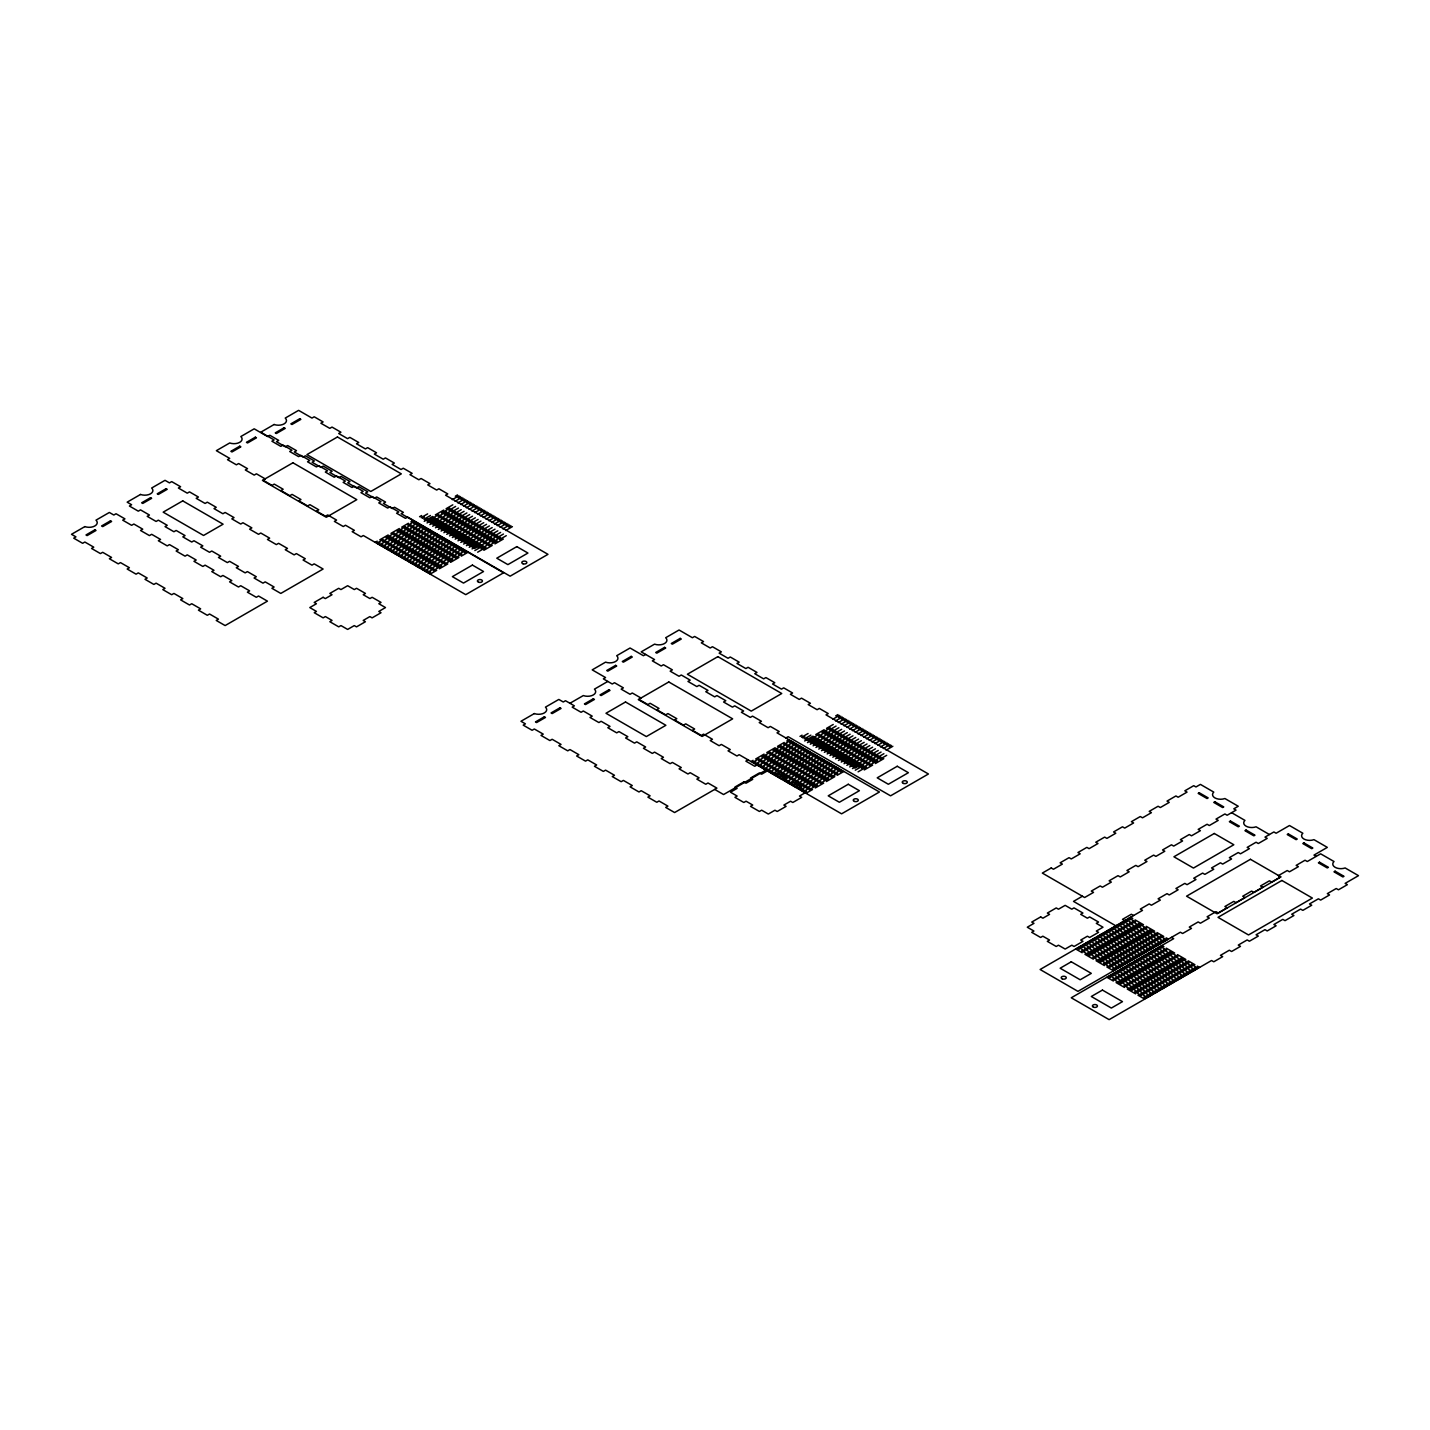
<?xml version="1.0" encoding="UTF-8"?>
<svg xmlns="http://www.w3.org/2000/svg" width="1430" height="1430" viewBox="0 0 1430 1430"><rect width="100%" height="100%" fill="white"/><g stroke="black" fill="none" stroke-linecap="round" stroke-linejoin="round"><path stroke-width="1.5" d="M375.161 542.363L377.234 541.166M379.826 539.789L388.191 534.963M390.962 533.354L399.328 528.528M401.687 527.17L408.408 523.273M410.893 521.843L413.109 520.574M419.562 516.731L421.636 515.533M455.294 496.21L457.511 494.923M376.733 543.275L383.222 539.521M385.993 537.912L394.358 533.086M397.129 531.495L405.494 526.651M407.854 525.293L414.575 521.414M421.135 517.624L427.624 513.888M452.255 499.66L458.976 495.781M377.985 543.99L380.04 542.792M422.386 518.357L424.442 517.159M382.632 541.416L390.998 536.572M393.768 534.981L402.134 530.155M404.511 528.778L411.214 524.899M413.699 523.469L415.933 522.182M458.1 497.837L460.335 496.55M379.54 544.884L386.046 541.13M388.799 539.539L397.165 534.713M399.935 533.104L408.301 528.278M410.678 526.919L417.399 523.04M423.941 519.251L430.448 515.497M455.08 501.287L461.801 497.408M380.791 545.617L382.865 544.419M385.457 543.025L393.822 538.198M396.575 536.607L404.94 531.781M407.318 530.405L414.039 526.526M416.505 525.096L418.74 523.809M425.193 519.984L427.266 518.786M460.907 499.463L463.141 498.176M424.227 521.324L432.593 516.498M435.364 514.889L443.729 510.063M446.089 508.705L452.81 504.826M382.346 546.51L388.853 542.756M391.623 541.166L399.989 536.339M402.76 534.731L411.125 529.904M413.485 528.546L420.206 524.667M426.748 520.877L433.254 517.124M457.886 502.913L464.607 499.034M430.394 519.448L438.76 514.621M441.53 513.03L449.896 508.204M383.598 547.225L385.671 546.046M427.999 521.593L430.072 520.413M388.263 544.651L396.628 539.825M399.399 538.234L407.765 533.408M410.124 532.032L416.845 528.153M419.33 526.723L421.546 525.436M463.731 501.09L465.948 499.803M427.034 522.951L435.399 518.125M438.17 516.516L446.535 511.69M448.913 510.331L455.616 506.452M385.171 548.137L391.659 544.383M394.43 542.792L402.795 537.966M405.566 536.357L413.931 531.531M416.291 530.155L423.012 526.276M429.572 522.504L436.061 518.75M460.692 504.522L467.413 500.643M433.201 521.074L441.566 516.248M444.337 514.657L452.702 509.831M386.422 548.852L388.477 547.672M391.069 546.278L399.435 541.452M402.205 539.861L410.571 535.017M412.948 533.658L419.669 529.779M422.136 528.349L424.37 527.062M430.823 523.219L432.879 522.022M466.538 502.717L468.772 501.43M429.858 524.578L438.224 519.751M440.976 518.143L449.342 513.316M451.719 511.94L458.44 508.061M387.977 549.764L394.483 546.01M397.254 544.419L405.602 539.575M408.372 537.984L416.738 533.158M419.115 531.781L425.836 527.902M432.378 524.131L438.885 520.377M463.517 506.149L470.238 502.27M436.025 522.701L444.39 517.875M447.161 516.284L455.527 511.44M389.228 550.478L391.302 549.281M393.894 547.904L402.259 543.078M405.03 541.47L413.377 536.643M415.755 535.285L422.476 531.406M424.942 529.976L427.177 528.689M433.63 524.846L435.703 523.648M469.344 504.343L471.578 503.056M432.664 526.204L441.03 521.36M443.8 519.769L452.166 514.943M454.526 513.567L461.247 509.688M390.783 551.39L397.29 547.636M400.06 546.028L408.426 541.201M411.197 539.611L419.562 534.784M421.921 533.408L428.643 529.529M435.185 525.757L441.691 522.004M466.323 507.775L473.044 503.896M438.831 524.327L447.197 519.501M449.967 517.892L458.333 513.066M392.034 552.105L394.108 550.908M396.7 549.531L405.065 544.705M407.836 543.096L416.202 538.27M418.561 536.911L425.282 533.033M427.767 531.602L429.983 530.316M436.436 526.472L438.51 525.275M472.168 505.952L474.385 504.683M435.471 527.813L443.836 522.987M446.607 521.396L454.972 516.57M457.35 515.193L464.071 511.314M393.608 553.017L400.096 549.263M402.867 547.654L411.232 542.828M414.003 541.237L422.368 536.411M424.728 535.034L431.449 531.156M438.009 527.366L444.498 523.63M469.129 509.402L475.85 505.523M441.656 525.954L450.003 521.128M452.774 519.519L461.139 514.693M394.859 553.732L396.914 552.534M399.506 551.158L407.872 546.314M410.642 544.723L419.008 539.897M421.385 538.52L428.106 534.641M430.573 533.211L432.807 531.924M439.26 528.099L441.316 526.901M474.975 507.578L477.209 506.292M438.295 529.44L446.661 524.613M449.431 523.023L457.779 518.178M460.156 516.82L466.877 512.941M396.414 554.625L402.92 550.89M405.691 549.281L414.039 544.455M416.809 542.864L425.175 538.02M427.552 536.661L434.273 532.782M440.815 528.993L447.322 525.239M471.954 511.028L478.675 507.15M444.462 527.581L452.827 522.736M455.598 521.146L463.964 516.319M397.665 555.358L399.739 554.161M442.067 529.726L444.14 528.528M402.331 552.767L410.696 547.94M413.467 546.349L421.814 541.523M424.192 540.147L430.913 536.268M433.379 534.838L435.614 533.551M477.781 509.205L480.015 507.918M441.101 531.066L449.467 526.24M452.238 524.631L460.603 519.805M462.963 518.447L469.683 514.568M399.22 556.252L405.727 552.498M408.497 550.908L416.863 546.081M419.634 544.473L427.999 539.646M430.358 538.288L437.08 534.409M443.622 530.619L450.128 526.866M474.76 512.655L481.481 508.776M447.268 529.207L455.634 524.363M458.404 522.772L466.77 517.946M400.471 556.985L402.545 555.787M405.137 554.393L413.502 549.567M416.273 547.976L424.639 543.15M426.998 541.773L433.719 537.895M436.204 536.465L438.42 535.178M444.873 531.334L446.947 530.155M480.605 510.832L482.822 509.545M443.908 532.693L452.273 527.867M455.044 526.258L463.409 521.432M465.787 520.073L472.508 516.194M402.044 557.879L408.533 554.125M411.304 552.534L419.669 547.708M422.44 546.099L430.805 541.273M433.165 539.914L439.886 536.036M446.446 532.246L452.935 528.492M477.566 514.264L484.287 510.385M450.093 530.816L458.44 525.99M461.211 524.399L469.576 519.573M403.296 558.594L405.351 557.414M447.697 532.961L449.753 531.763M407.943 556.02L416.309 551.194M419.079 549.603L427.445 544.759M429.822 543.4L436.543 539.521M439.01 538.091L441.244 536.804M483.412 512.458L485.646 511.171M446.732 534.32L455.098 529.493M457.868 527.885L466.216 523.058M468.593 521.682L475.314 517.803M404.851 559.505L411.357 555.752M414.128 554.161L422.494 549.317M425.246 547.726L433.612 542.9M435.989 541.523L442.71 537.644M449.252 533.873L455.759 530.119M480.391 515.89L487.112 512.012M452.899 532.443L461.264 527.616M464.035 526.025L472.4 521.181M406.102 560.22L408.176 559.023M410.768 557.646L419.133 552.82M421.904 551.211L430.269 546.385M432.629 545.027L439.35 541.148M441.816 539.718L444.051 538.431M450.504 534.588L452.577 533.39M486.218 514.085L488.452 512.798M449.538 535.946L457.904 531.102M460.675 529.511L469.04 524.685M471.4 523.308L478.121 519.43M407.675 561.132L414.164 557.378M416.934 555.77L425.3 550.943M428.07 549.352L436.436 544.526M438.796 543.15L445.517 539.271M452.077 535.499L458.565 531.746M483.197 517.517L489.918 513.638M455.705 534.069L464.071 529.243M466.841 527.634L475.207 522.808M408.909 561.847L410.982 560.649M453.31 536.214L455.384 535.017M413.574 559.273L421.939 554.447M424.71 552.838L433.076 548.012M435.435 546.653L442.156 542.774M444.641 541.344L446.857 540.057M489.042 515.694L491.259 514.425M452.345 537.555L460.71 532.729M463.481 531.138L471.846 526.312M474.224 524.935L480.945 521.056M410.481 562.759L416.97 559.005M419.741 557.396L428.106 552.57M430.877 550.979L439.242 546.153M441.62 544.776L448.323 540.898M454.883 537.108L461.372 533.372M486.021 519.144L492.724 515.265M458.529 535.696L466.895 530.87M469.648 529.261L478.013 524.435M411.733 563.474L413.788 562.276M416.38 560.9L424.746 556.073M427.516 554.465L435.882 549.638M438.259 548.262L444.98 544.383M447.447 542.953L449.681 541.684M456.134 537.841L458.19 536.643M491.849 517.32L494.083 516.033M455.169 539.182L463.535 534.355M466.305 532.764L474.671 527.92M477.03 526.562L483.751 522.683M413.288 564.367L419.794 560.631M422.565 559.023L430.931 554.197M433.683 552.606L442.049 547.762M444.426 546.403L451.147 542.524M457.689 538.735L464.196 534.981M488.828 520.77L495.549 516.891M461.336 537.323L469.701 532.496M472.472 530.888L480.838 526.061M414.539 565.1L416.613 563.903M419.205 562.526L427.57 557.682M430.341 556.091L438.706 551.265M441.066 549.889L447.787 546.01M450.253 544.58L452.488 543.293M458.941 539.468L461.014 538.27M494.655 518.947L496.889 517.66M457.975 540.808L466.341 535.982M469.112 534.391L477.477 529.547M479.837 528.188L486.558 524.309M416.112 565.994L422.601 562.24M425.371 560.649L433.737 555.823M436.507 554.214L444.873 549.388M447.233 548.03L453.954 544.151M460.514 540.361L467.002 536.607M491.634 522.397L498.355 518.518M464.142 538.949L472.508 534.105M475.278 532.514L483.644 527.688M417.346 566.727L419.419 565.529M422.011 564.135L430.376 559.309M433.147 557.718L441.513 552.892M443.872 551.515L450.593 547.636M453.078 546.206L455.294 544.919M461.747 541.076L463.821 539.897M497.479 520.574L499.696 519.287M460.782 542.435L469.147 537.609M471.918 536L480.283 531.174M482.661 529.815L489.382 525.936M418.919 567.621L425.407 563.867M428.178 562.276L436.543 557.45M439.314 555.841L447.679 551.015M450.057 549.656L456.76 545.777M463.32 541.988L469.809 538.234M494.458 524.006L501.161 520.127M466.967 540.558L475.332 535.732M478.085 534.141L486.45 529.315M420.17 568.336L422.225 567.156M424.817 565.762L433.183 560.935M435.953 559.345L444.319 554.5M446.696 553.142L453.417 549.263M455.884 547.833L458.118 546.546M464.571 542.703L466.627 541.523M500.286 522.2L502.52 520.913M463.606 544.061L471.972 539.235M474.742 537.626L483.108 532.8M485.467 531.442L492.188 527.563M421.725 569.247L428.231 565.494M431.002 563.903L439.368 559.076M442.12 557.468L450.486 552.641M452.863 551.265L459.584 547.386M466.126 543.615L472.633 539.861M497.265 525.632L503.986 521.753M469.773 542.185L478.138 537.358M480.909 535.767L489.275 530.923M422.976 569.962L425.05 568.765M467.378 544.329L469.451 543.132M427.642 567.388L436.007 562.562M438.778 560.953L447.143 556.127M449.503 554.769L456.224 550.89M458.708 549.46L460.925 548.173M503.11 523.827L505.326 522.54M466.412 545.688L474.778 540.844M477.549 539.253L485.914 534.427M488.274 533.05L494.995 529.172M424.549 570.874L431.038 567.12M433.808 565.529L442.174 560.685M444.945 559.094L453.31 554.268M455.67 552.892L462.391 549.013M468.951 545.241L475.439 541.487M500.071 527.259L506.792 523.38M472.579 543.811L480.945 538.985M483.715 537.376L492.081 532.55M425.783 571.589L427.856 570.391M430.448 569.015L438.813 564.189M441.584 562.58L449.95 557.754M452.309 556.395L459.03 552.516M461.515 551.086L463.731 549.799M470.184 545.956L472.257 544.759M505.916 525.453L508.133 524.167M469.219 547.297L477.584 542.471M480.355 540.88L488.72 536.053M491.098 534.677L497.819 530.798M427.356 572.5L433.844 568.747M436.615 567.138L444.98 562.312M447.751 560.721L456.116 555.895M458.494 554.518L465.197 550.639M471.757 546.868L478.246 543.114M502.895 528.885L509.598 525.007M475.404 545.438L483.769 540.611M486.522 539.003L494.887 534.177M428.607 573.216L430.662 572.018M473.008 547.583L475.064 546.385M433.272 570.642L441.62 565.815M444.39 564.207L452.756 559.38M455.133 558.004L461.854 554.125M464.321 552.695L466.555 551.426M508.723 527.062L510.957 525.775M472.043 548.923L480.409 544.097M483.179 542.506L491.545 537.68M493.904 536.304L500.625 532.425M430.162 574.109L436.668 570.373M439.439 568.765L447.805 563.938M450.557 562.348L458.923 557.503M461.3 556.145L468.021 552.266M474.563 548.476L481.07 544.723M505.702 530.512L512.423 526.633M478.21 547.064L486.575 542.238M489.346 540.629L497.712 535.803M474.849 550.55L483.215 545.724M485.986 544.133L494.351 539.289M496.711 537.93L503.432 534.051M481.016 548.691L489.382 543.847M492.152 542.256L500.518 537.43M477.656 552.177L486.021 547.35M488.792 545.742L497.157 540.915M499.535 539.557L506.256 535.678M483.841 550.3L492.206 545.474M494.959 543.883L503.324 539.056M645.645 654.44L643.428 655.726L630.058 648.005L616.705 655.709A8.062 4.665 0 0 1 615.597 661.5A8.062 4.665 0 0 1 605.569 662.144L592.217 669.866L605.569 677.57L603.353 678.857L612.255 684.005L614.489 682.718L623.391 687.848L621.156 689.135L630.076 694.283L632.292 692.996L641.194 698.144M569.944 703.274L583.315 695.57A8.062 4.665 0 0 0 593.325 694.926A8.062 4.665 0 0 0 594.451 689.135L607.804 681.431M748.069 759.848L745.852 761.135L754.754 766.266L756.988 764.979M785.928 737.987L788.145 736.7L890.568 795.831L928.428 773.988L826.004 714.857L828.22 713.57L819.319 708.422L817.102 709.709L808.182 704.561L810.417 703.274L801.515 698.144L799.281 699.431L790.379 694.283L792.595 692.996L783.694 687.848L781.477 689.135L772.575 684.005L774.792 682.718L765.89 677.57L763.656 678.857L754.754 673.709L756.988 672.422L748.069 667.292L745.852 668.579L736.951 663.431L739.167 662.144L730.265 656.996L728.031 658.283L719.129 653.153L721.364 651.865L712.444 646.718L710.227 648.005L701.326 642.856L703.542 641.57L694.64 636.439L692.406 637.726L679.053 630.004L665.683 637.726A8.062 4.665 0 0 1 664.575 643.5A8.062 4.665 0 0 1 654.565 644.144L641.194 651.865L654.565 659.57L652.33 660.857L661.232 666.005L663.466 664.718L672.368 669.866L670.152 671.153L679.053 676.283L681.288 674.996L690.19 680.144L687.955 681.431L696.857 686.579L699.091 685.292L707.993 690.422L705.776 691.709L714.678 696.857L716.913 695.57L725.814 700.718L723.58 702.005L732.482 707.135L734.716 705.848L743.618 710.996L741.384 712.283L750.303 717.413L752.52 716.126L761.439 721.274L759.205 722.561L768.107 727.709L770.341 726.422L779.243 731.552L777.008 732.839L879.432 791.988L841.591 813.831L739.167 754.7L736.933 755.987L728.031 750.839L730.265 749.552L721.346 744.422L719.129 745.709L710.227 740.561L712.444 739.274L703.542 734.126L701.308 735.413L692.406 730.283L694.64 728.996L685.739 723.848L683.504 725.135L674.602 719.987L676.819 718.7L667.917 713.57L665.701 714.857L656.781 709.709L659.016 708.422L650.114 703.274L647.879 704.561L638.978 699.431M751.018 761.547L753.092 760.349M755.683 758.973L764.049 754.128M766.82 752.538L775.185 747.711M777.545 746.335L784.266 742.456M786.75 741.026L788.967 739.739M752.591 762.44L759.08 758.687M761.85 757.096L770.216 752.269M772.986 750.678L781.352 745.834M783.712 744.476L790.433 740.597M753.825 763.173L755.898 761.976M799.996 736.379L802.069 735.181M835.728 715.858L837.962 714.571M758.49 760.581L766.855 755.755M769.626 754.164L777.992 749.338M780.369 747.962L787.072 744.083M789.557 742.653L791.791 741.366M801.569 737.272L808.075 733.519M832.707 719.308L839.428 715.429M755.398 764.067L761.904 760.313M764.657 758.722L773.022 753.896M775.793 752.287L784.158 747.461M786.536 746.102L793.257 742.224M802.82 737.987L804.893 736.808M756.649 764.8L758.704 763.602M761.314 762.208L769.68 757.382M772.432 755.791L780.798 750.965M783.175 749.588L789.896 745.709M792.363 744.279L794.597 742.992M838.534 717.485L840.769 716.198M758.204 765.694L764.71 761.94M767.481 760.349L775.847 755.523M778.617 753.914L786.983 749.088M789.342 747.729L796.063 743.85M804.375 738.899L810.881 735.145M835.513 720.935L842.234 717.038M759.455 766.409L761.529 765.229M805.626 739.614L807.7 738.434M841.358 719.111L843.575 717.824M764.121 763.835L772.486 759.008M775.257 757.417L783.622 752.573M785.982 751.215L792.703 747.336M795.187 745.906L797.404 744.619M804.661 740.972L813.026 736.146M815.797 734.537L824.163 729.711M826.54 728.353L833.243 724.474M761.028 767.32L767.517 763.566M770.287 761.976L778.653 757.131M781.424 755.541L789.789 750.714M792.149 749.338L798.87 745.459M807.199 740.525L813.688 736.772M838.32 722.543L845.041 718.664M810.828 739.096L819.193 734.269M821.964 732.678L830.33 727.852M808.451 741.24L810.506 740.043M762.262 768.035L764.335 766.838M766.927 765.461L775.292 760.635M778.063 759.026L786.428 754.2M788.806 752.841L795.509 748.963M797.994 747.533L800.228 746.246M844.165 720.738L846.399 719.451M807.485 742.599L815.851 737.755M818.604 736.164L826.969 731.338M829.346 729.961L836.067 726.082M763.835 768.947L770.341 765.193M773.094 763.584L781.459 758.758M784.23 757.167L792.595 752.341M794.973 750.965L801.694 747.086M810.006 742.152L816.512 738.398M841.144 724.17L847.865 720.291M813.652 740.722L822.018 735.896M824.788 734.305L833.154 729.461M765.086 769.662L767.159 768.464M769.751 767.088L778.117 762.262M780.869 760.653L789.235 755.827M791.612 754.468L798.333 750.589M800.8 749.159L803.034 747.872M811.257 742.867L813.33 741.67M846.971 722.365L849.206 721.077M810.292 744.208L818.657 739.381M821.428 737.791L829.793 732.964M832.153 731.588L838.874 727.709M765.89 770.126L723.58 794.544L714.678 789.414M766.641 770.573L773.147 766.82M775.918 765.211L784.284 760.385M787.054 758.794L795.42 753.968M797.779 752.591L804.5 748.712M812.812 743.779L819.319 740.025M843.95 725.797L850.671 721.918M816.459 742.349L824.824 737.523M827.595 735.914L835.96 731.088M814.063 744.494L816.137 743.296M849.795 723.973L852.012 722.686M767.892 771.288L769.966 770.091M772.558 768.714L780.923 763.87M783.694 762.279L792.059 757.453M794.419 756.077L801.14 752.198M803.624 750.768L805.841 749.481M813.098 745.834L821.464 741.008M824.234 739.417L832.6 734.591M834.977 733.215L841.68 729.336M815.636 745.388L822.125 741.652M846.757 727.423L853.478 723.544M769.465 772.182L775.954 768.446M778.724 766.838L787.09 762.011M789.861 760.42L798.226 755.576M800.586 754.218L807.307 750.339M819.265 743.975L827.63 739.149M830.401 737.54L838.767 732.714M770.716 772.915L772.772 771.717M775.364 770.341L783.729 765.497M786.5 763.906L794.865 759.08M797.243 757.703L803.946 753.825M806.431 752.395L808.665 751.108M816.888 746.12L818.943 744.923M852.602 725.6L854.836 724.313M815.922 747.461L824.288 742.635M827.041 741.044L835.406 736.2M837.783 734.841L844.504 730.962M772.272 773.809L778.778 770.055M781.531 768.464L789.896 763.638M792.667 762.029L801.032 757.203M803.41 755.844L810.131 751.966M818.443 747.014L824.949 743.26M849.581 729.05L856.302 725.171M822.089 745.602L830.455 740.758M833.225 739.167L841.591 734.341M773.523 774.542L775.596 773.344M819.694 747.747L821.767 746.549M855.408 727.226L857.643 725.94M778.188 771.95L786.554 767.124M789.306 765.533L797.672 760.706M800.049 759.33L806.77 755.451M809.237 754.021L811.471 752.734M818.729 749.088L827.094 744.261M829.865 742.653L838.23 737.826M840.59 736.468L847.311 732.589M821.249 748.641L827.755 744.887M852.387 730.676L859.108 726.798M775.078 775.435L781.584 771.682M784.355 770.091L792.721 765.264M795.491 763.656L803.857 758.83M806.216 757.471L812.937 753.592M824.896 747.211L833.261 742.385M836.032 740.794L844.397 735.967M822.5 749.356L824.574 748.176M776.329 776.15L778.403 774.971M780.995 773.576L789.36 768.75M792.131 767.159L800.496 762.315M802.856 760.957L809.577 757.078M812.061 755.648L814.278 754.361M858.232 728.853L860.449 727.566M821.535 750.714L829.9 745.888M832.671 744.279L841.037 739.453M843.414 738.095L850.135 734.216M777.902 777.062L784.391 773.308M787.161 771.717L795.527 766.873M798.298 765.282L806.663 760.456M809.023 759.08L815.744 755.201M824.073 750.267L830.562 746.514M855.194 732.285L861.915 728.406M827.72 748.837L836.067 744.011M838.838 742.42L847.203 737.594M779.153 777.777L781.209 776.579M825.325 750.982L827.38 749.785M861.039 730.48L863.273 729.193M783.801 775.203L792.166 770.377M794.937 768.768L803.303 763.942M805.68 762.583L812.383 758.704M814.868 757.274L817.102 755.987M824.359 752.341L832.725 747.515M835.495 745.906L843.843 741.08M846.22 739.703L852.941 735.824M826.88 751.894L833.386 748.14M858.018 733.912L864.739 730.033M780.709 778.689L787.215 774.935M789.968 773.326L798.333 768.5M801.104 766.909L809.469 762.083M811.847 760.706L818.568 756.827M830.526 750.464L838.892 745.638M841.662 744.047L850.028 739.203M828.131 752.609L830.204 751.411M781.96 779.404L784.033 778.206M786.625 776.83L794.991 772.003M797.743 770.395L806.109 765.568M808.486 764.21L815.207 760.331M817.674 758.901L819.908 757.614M863.845 732.106L866.08 730.819M827.166 753.968L835.531 749.123M838.302 747.533L846.667 742.706M849.027 741.33L855.748 737.451M783.515 780.315L790.021 776.562M792.792 774.953L801.158 770.126M803.928 768.536L812.294 763.709M814.653 762.333L821.374 758.454M829.686 753.521L836.193 749.767M860.824 735.538L867.545 731.659M833.332 752.091L841.698 747.264M844.469 745.656L852.834 740.829M784.766 781.03L786.84 779.833M830.937 754.236L833.011 753.038M866.669 733.715L868.886 732.446M789.432 778.456L797.797 773.63M800.568 772.021L808.933 767.195M811.293 765.819L818.014 761.94M820.498 760.51L822.715 759.241M829.972 755.576L838.338 750.75M841.108 749.159L849.474 744.333M851.851 742.957L858.572 739.078M786.339 781.924L792.828 778.188M795.598 776.579L803.964 771.753M806.735 770.162L815.1 765.318M817.46 763.96L824.181 760.081M832.51 755.129L838.999 751.394M863.631 737.165L870.352 733.286M836.157 753.717L844.504 748.891M847.275 747.282L855.641 742.456M833.762 755.862L835.817 754.665M787.59 782.657L789.646 781.459M792.238 780.083L800.603 775.239M803.374 773.648L811.74 768.822M814.117 767.445L820.838 763.566M823.305 762.136L825.539 760.849M869.476 735.342L871.71 734.055M832.796 757.203L841.162 752.377M843.932 750.786L852.28 745.942M854.657 744.583L861.378 740.704M835.317 756.756L841.823 753.002M866.455 738.792L873.176 734.913M789.146 783.551L795.652 779.797M798.423 778.206L806.77 773.38M809.541 771.771L817.906 766.945M820.284 765.586L827.005 761.707M838.963 755.344L847.329 750.518M850.099 748.909L858.465 744.083M790.397 784.284L792.47 783.086M795.062 781.692L803.428 776.865M806.198 775.275L814.546 770.448M816.923 769.072L823.644 765.193M826.111 763.763L828.345 762.476M836.568 757.489L838.641 756.291M872.282 736.968L874.517 735.681M835.603 758.83L843.968 754.003M846.739 752.395L855.104 747.568M857.464 746.21L864.185 742.331M791.952 785.177L798.458 781.424M801.229 779.833L809.595 775.006M812.365 773.398L820.731 768.571M823.09 767.213L829.811 763.334M838.123 758.383L844.63 754.629M869.261 740.418L875.982 736.539M841.77 756.971L850.135 752.126M852.906 750.536L861.271 745.709M793.203 785.892L795.277 784.713M839.374 759.098L841.448 757.918M875.106 738.595L877.323 737.308M797.869 783.318L806.234 778.492M809.005 776.901L817.37 772.057M819.73 770.699L826.451 766.82M828.935 765.39L831.152 764.103M838.409 760.456L846.775 755.63M849.545 754.021L857.911 749.195M860.288 747.836L867.009 743.957M840.947 760.009L847.436 756.255M872.086 742.027L878.789 738.148M794.776 786.804L801.265 783.05M804.035 781.459L812.401 776.633M815.172 775.024L823.537 770.198M825.897 768.822L832.618 764.943M844.594 758.579L852.959 753.753M855.712 752.162L864.077 747.336M796.027 787.519L798.083 786.321M800.675 784.945L809.04 780.119M811.811 778.51L820.177 773.684M822.554 772.325L829.275 768.446M831.742 767.016L833.976 765.729M842.199 760.724L844.254 759.527M877.913 740.222L880.147 738.935M841.233 762.083L849.599 757.256M852.369 755.648L860.735 750.822M863.094 749.445L869.815 745.566M797.582 788.431L804.089 784.677M806.86 783.086L815.207 778.242M817.978 776.651L826.343 771.825M828.721 770.448L835.442 766.569M843.754 761.636L850.26 757.882M874.892 743.654L881.613 739.775M847.4 760.206L855.766 755.38M858.536 753.789L866.902 748.945M798.834 789.146L800.907 787.948M845.005 762.351L847.078 761.153M880.719 741.848L882.953 740.561M803.499 786.572L811.865 781.745M814.635 780.137L822.983 775.31M825.36 773.952L832.081 770.073M834.548 768.643L836.782 767.356M844.04 763.709L852.405 758.865M855.176 757.274L863.541 752.448M865.901 751.072L872.622 747.193M846.578 763.263L853.067 759.509M877.698 745.28L884.419 741.401M800.389 790.057L806.895 786.303M809.666 784.695L818.032 779.868M820.802 778.278L829.168 773.451M831.527 772.075L838.248 768.196M850.207 761.832L858.572 757.006M861.343 755.398L869.708 750.571M847.811 763.977L849.885 762.78M801.64 790.772L803.714 789.575M806.306 788.198L814.671 783.372M817.442 781.763L825.807 776.937M828.167 775.578L834.888 771.682M837.372 770.27L839.589 768.983M883.543 743.457L885.76 742.188M846.846 765.318L855.212 760.492M857.982 758.901L866.348 754.075M868.725 752.698L875.446 748.82M803.213 791.684L809.702 787.93M812.472 786.321L820.838 781.495M823.609 779.904L831.974 775.06M834.334 773.702L841.054 769.823M849.384 764.871L855.873 761.135M880.523 746.907L887.226 743.028M853.031 763.459L861.396 758.633M864.149 757.024L872.514 752.198M804.464 792.399L806.52 791.201M850.635 765.604L852.691 764.407M886.35 745.084L888.584 743.797M809.112 789.825L817.477 784.981M820.248 783.39L828.614 778.564M830.991 777.187L837.712 773.308M840.179 771.878L842.413 770.591M849.67 766.945L858.036 762.119M860.806 760.528L869.172 755.701M871.531 754.325L878.252 750.446M852.191 766.498L858.697 762.744M883.329 748.534L890.05 744.655M806.02 793.293L812.526 789.539M815.297 787.948L823.662 783.122M826.415 781.513L834.78 776.687M837.158 775.328L843.879 771.449M855.837 765.086L864.203 760.26M866.973 758.651L875.339 753.825M853.442 767.231L855.515 766.033M889.174 746.71L891.391 745.423M852.477 768.571L860.842 763.745M863.613 762.154L871.978 757.31M874.338 755.952L881.059 752.073M855.015 768.125L861.504 764.371M886.135 750.16L892.856 746.281M858.644 766.712L867.009 761.868M869.78 760.277L878.145 755.451M855.283 770.198L863.649 765.372M866.419 763.763L874.785 758.937M877.162 757.578L883.883 753.699M861.468 768.321L869.833 763.495M872.586 761.904L880.952 757.078M858.107 771.825L866.473 766.998M869.243 765.39L877.609 760.563M879.968 759.205L886.689 755.326M864.274 769.948L872.64 765.122M875.41 763.531L883.776 758.687M1082.403 896.235L1073.501 901.383L1115.793 925.8M1316.19 856.391L1313.973 855.104L1327.326 847.382L1313.973 839.66A8.062 4.665 0 0 1 1303.946 839.035A8.062 4.665 0 0 1 1302.837 833.243L1289.485 825.521L1276.114 833.243L1273.88 831.956L1264.978 837.104L1267.212 838.391L1258.293 843.521L1256.076 842.234L1247.175 847.382L1249.391 848.669L1240.489 853.817L1238.255 852.53L1229.353 857.66L1231.588 858.947L1222.668 864.095L1220.451 862.808L1211.55 867.956L1213.766 869.243L1204.864 874.374L1202.63 873.087L1193.728 878.235L1195.963 879.522L1187.043 884.67L1184.827 883.383L1175.925 888.513L1178.141 889.8L1169.24 894.948L1167.023 893.661L1158.103 898.809L1160.338 900.096L1151.418 905.226L1149.202 903.939L1140.3 909.087L1142.516 910.374L1040.111 969.504L1077.952 991.365L1180.376 932.217L1182.61 933.504L1191.512 928.374L1189.277 927.087L1198.179 921.939L1200.413 923.226L1209.315 918.078L1207.099 916.791L1216.001 911.661L1218.235 912.948L1227.137 907.8L1224.902 906.513L1233.804 901.383L1236.038 902.652L1244.94 897.522L1242.724 896.235L1251.625 891.087L1253.842 892.374L1262.762 887.226L1260.527 885.957L1269.429 880.808L1271.663 882.096L1280.565 876.948L1278.349 875.661L1287.25 870.53L1289.467 871.8L1298.386 866.669L1296.152 865.382L1305.054 860.234L1307.288 861.521L1320.641 853.817L1334.011 861.521A8.062 4.665 0 0 0 1335.12 867.313A8.062 4.665 0 0 0 1345.147 867.956L1358.5 875.661L1345.13 883.383L1347.364 884.67L1338.462 889.8L1336.228 888.513L1327.326 893.661L1329.543 894.948L1320.641 900.096L1318.424 898.809L1309.505 903.939L1311.739 905.226L1302.837 910.374L1300.603 909.087L1291.701 914.235L1293.918 915.522L1285.016 920.652L1282.799 919.365L1273.88 924.513L1276.114 925.8L1267.212 930.948L1264.978 929.661L1256.076 934.791L1258.311 936.078L1249.391 941.226L1247.175 939.939L1238.273 945.087L1240.489 946.356L1231.588 951.504L1229.353 950.217L1220.451 955.365L1222.686 956.652L1213.766 961.782L1211.55 960.513L1109.126 1019.644L1071.267 997.783L1173.69 938.652L1171.474 937.365M1231.588 812.669L1244.94 820.391A8.062 4.665 0 0 0 1246.048 826.165A8.062 4.665 0 0 0 1256.076 826.808L1269.429 834.53M1133.615 915.522L1131.38 914.235L1122.479 919.365L1124.713 920.652M1130.665 917.22L1132.739 918.418M1135.134 919.901L1143.5 924.727M1146.27 926.336L1154.636 931.162M1156.995 932.539L1163.716 936.418M1166.201 937.848L1168.417 939.117M1129.11 918.114L1135.599 921.867M1138.369 923.476L1146.735 928.302M1149.506 929.893L1157.871 934.719M1160.231 936.096L1166.952 939.975M1127.859 918.846L1129.932 920.026M1132.328 921.528L1140.693 926.354M1143.446 927.963L1151.811 932.789M1154.189 934.148L1160.91 938.026M1163.377 939.456L1165.611 940.743M1126.286 919.74L1132.792 923.494M1135.563 925.085L1143.929 929.929M1146.699 931.52L1155.047 936.346M1157.424 937.723L1164.145 941.601M1125.053 920.455L1127.108 921.653M1129.503 923.154L1137.869 927.981M1140.639 929.589L1149.005 934.416M1151.382 935.774L1158.086 939.653M1160.57 941.083L1162.804 942.37M1123.479 921.367L1129.986 925.121M1132.739 926.712L1141.104 931.538M1143.875 933.146L1152.24 937.973M1154.618 939.349L1161.339 943.228M1122.228 922.082L1124.302 923.279M1126.697 924.781L1135.062 929.607M1137.833 931.198L1146.199 936.042M1148.558 937.401L1155.279 941.28M1157.764 942.71L1159.98 943.997M1161.839 945.498L1163.913 946.696M1166.308 948.179L1174.674 953.024M1177.444 954.614L1185.81 959.441M1188.169 960.817L1194.89 964.696M1197.375 966.126L1199.591 967.413M1120.673 922.994L1127.162 926.747M1129.932 928.338L1138.298 933.164M1141.069 934.773L1149.434 939.599M1151.793 940.958L1158.514 944.837M1160.284 946.392L1166.773 950.146M1169.543 951.754L1177.909 956.581M1180.679 958.172L1189.045 962.998M1191.405 964.374L1198.126 968.253M1119.422 923.709L1121.495 924.906M1123.891 926.408L1132.256 931.234M1135.009 932.825L1143.374 937.651M1145.752 939.027L1152.473 942.906M1154.939 944.336L1157.174 945.623M1159.033 947.125L1161.089 948.322M1163.502 949.806L1171.849 954.632M1174.62 956.241L1182.985 961.067M1185.363 962.444L1192.084 966.323M1194.551 967.753L1196.785 969.022M1117.849 924.62L1124.355 928.374M1127.126 929.965L1135.492 934.791M1138.262 936.4L1146.61 941.226M1148.987 942.585L1155.708 946.463M1157.46 948.019L1163.966 951.772M1166.737 953.381L1175.102 958.207M1177.855 959.798L1186.221 964.624M1188.598 966.001L1195.319 969.88M1116.615 925.335L1118.671 926.533M1121.066 928.034L1129.432 932.861M1132.203 934.451L1140.568 939.278M1142.945 940.654L1149.649 944.533M1152.133 945.963L1154.368 947.25M1156.209 948.751L1158.282 949.931M1160.677 951.433L1169.043 956.259M1171.813 957.868L1180.179 962.694M1182.538 964.052L1189.26 967.931M1191.744 969.361L1193.961 970.648M1115.043 926.229L1121.531 929.983M1124.302 931.591L1132.667 936.418M1135.438 938.009L1143.803 942.853M1146.181 944.211L1152.902 948.09M1154.654 949.645L1161.142 953.399M1163.913 954.99L1172.278 959.834M1175.049 961.425L1183.414 966.251M1185.792 967.627L1192.495 971.506M1113.791 926.962L1115.865 928.159M1118.26 929.643L1126.626 934.487M1129.396 936.078L1137.762 940.904M1140.121 942.281L1146.842 946.16M1149.327 947.59L1151.543 948.877M1153.402 950.36L1155.476 951.558M1157.871 953.059L1166.237 957.886M1169.007 959.494L1177.373 964.321M1179.732 965.679L1186.453 969.558M1188.938 970.988L1191.154 972.275M1112.236 927.856L1118.725 931.609M1121.495 933.218L1129.861 938.044M1132.631 939.635L1140.997 944.461M1143.357 945.838L1150.078 949.717M1151.847 951.272L1158.336 955.025M1161.106 956.616L1169.472 961.443M1172.243 963.051L1180.608 967.878M1182.967 969.236L1189.688 973.133M1110.985 928.588L1113.058 929.768M1115.454 931.27L1123.819 936.096M1126.572 937.705L1134.937 942.531M1137.315 943.889L1144.036 947.768M1146.503 949.198L1148.737 950.485M1150.596 951.987L1152.652 953.184M1155.065 954.686L1163.412 959.512M1166.183 961.103L1174.548 965.947M1176.926 967.306L1183.647 971.185M1186.113 972.615L1188.348 973.902M1109.412 929.482L1115.918 933.236M1118.689 934.827L1127.054 939.671M1129.807 941.262L1138.173 946.088M1140.55 947.464L1147.271 951.343M1149.023 952.898L1155.529 956.652M1158.3 958.243L1166.666 963.069M1169.418 964.678L1177.784 969.504M1180.161 970.863L1186.882 974.742M1108.161 930.197L1110.234 931.395M1112.629 932.896L1120.995 937.723M1123.765 939.331L1132.131 944.158M1134.508 945.516L1141.212 949.395M1143.696 950.825L1145.931 952.112M1147.772 953.613L1149.845 954.811M1152.24 956.312L1160.606 961.139M1163.377 962.73L1171.742 967.556M1174.102 968.932L1180.822 972.811M1183.307 974.241L1185.524 975.528M1106.606 931.109L1113.094 934.863M1115.865 936.453L1124.23 941.28M1127.001 942.888L1135.366 947.715M1137.744 949.091L1144.447 952.97M1146.216 954.525L1152.705 958.279M1155.476 959.87L1163.841 964.696M1166.612 966.305L1174.977 971.131M1177.337 972.489L1184.058 976.368M1105.354 931.824L1107.428 933.021M1109.823 934.523L1118.188 939.349M1120.959 940.94L1129.325 945.784M1131.684 947.143L1138.405 951.021M1140.89 952.452L1143.106 953.738M1144.965 955.24L1147.039 956.438M1149.434 957.921L1157.8 962.765M1160.57 964.356L1168.936 969.183M1171.295 970.559L1178.016 974.438M1180.501 975.868L1182.717 977.155M1103.799 932.735L1110.288 936.489M1113.058 938.08L1121.424 942.906M1124.195 944.515L1132.56 949.341M1134.919 950.7L1141.64 954.579M1143.392 956.134L1149.899 959.888M1152.669 961.496L1161.035 966.323M1163.806 967.913L1172.171 972.758M1174.531 974.116L1181.252 977.995M1102.548 933.45L1104.604 934.648M1107.017 936.15L1115.382 940.976M1118.135 942.567L1126.5 947.393M1128.878 948.769L1135.599 952.648M1138.065 954.078L1140.3 955.365M1142.159 956.867L1144.215 958.064M1146.61 959.548L1154.975 964.392M1157.746 965.983L1166.111 970.809M1168.489 972.186L1175.21 976.064M1177.677 977.494L1179.911 978.781M1100.975 934.362L1107.481 938.116M1110.252 939.707L1118.618 944.533M1121.37 946.142L1129.736 950.968M1132.113 952.326L1138.834 956.205M1140.586 957.76L1147.092 961.514M1149.863 963.123L1158.229 967.949M1160.981 969.54L1169.347 974.366M1171.724 975.743L1178.445 979.621M1099.724 935.077L1101.797 936.275M1104.192 937.776L1112.558 942.602M1115.329 944.193L1123.694 949.019M1126.054 950.396L1132.775 954.275M1135.259 955.705L1137.494 956.992M1139.335 958.493L1141.408 959.673M1143.803 961.175L1152.169 966.001M1154.939 967.61L1163.305 972.436M1165.665 973.794L1172.386 977.673M1174.87 979.103L1177.087 980.39M1098.168 935.989L1104.657 939.725M1107.428 941.333L1115.793 946.16M1118.564 947.75L1126.929 952.594M1129.307 953.953L1136.01 957.832M1137.78 959.387L1144.268 963.141M1147.039 964.732L1155.404 969.576M1158.175 971.167L1166.54 975.993M1168.9 977.369L1175.621 981.248M1096.917 936.704L1098.991 937.901M1101.386 939.385L1109.752 944.229M1112.522 945.82L1120.888 950.646M1123.247 952.023L1129.968 955.901M1132.453 957.331L1134.669 958.618M1136.528 960.102L1138.602 961.3M1140.997 962.801L1149.362 967.627M1152.133 969.236L1160.499 974.062M1162.858 975.421L1169.579 979.3M1172.064 980.73L1174.28 982.017M1095.362 937.597L1101.851 941.351M1104.621 942.96L1112.987 947.786M1115.758 949.377L1124.123 954.203M1126.483 955.58L1133.204 959.459M1134.955 961.014L1141.462 964.767M1144.232 966.358L1152.598 971.185M1155.369 972.793L1163.734 977.62M1166.094 978.996L1172.815 982.875M1094.111 938.33L1096.167 939.51M1098.58 941.012L1106.945 945.838M1109.698 947.447L1118.063 952.273M1120.441 953.631L1127.162 957.528M1129.629 958.94L1131.863 960.227M1133.722 961.729L1135.777 962.926M1138.173 964.428L1146.538 969.254M1149.309 970.845L1157.674 975.689M1160.052 977.048L1166.773 980.926M1169.24 982.356L1171.474 983.643M1092.538 939.224L1099.044 942.978M1101.815 944.587L1110.181 949.413M1112.933 951.004L1121.299 955.83M1123.676 957.206L1130.397 961.085M1132.149 962.64L1138.655 966.394M1141.426 967.985L1149.774 972.811M1152.544 974.42L1160.91 979.246M1163.287 980.605L1170.008 984.484M1091.287 939.957L1093.36 941.137M1095.755 942.638L1104.121 947.464M1106.892 949.073L1115.257 953.899M1117.617 955.258L1124.338 959.137M1126.822 960.567L1129.039 961.854M1130.898 963.355L1132.971 964.553M1135.366 966.054L1143.732 970.881M1146.503 972.471L1154.868 977.298M1157.227 978.674L1163.948 982.553M1166.433 983.983L1168.65 985.27M1089.732 940.851L1096.22 944.604M1098.991 946.195L1107.356 951.039M1110.127 952.63L1118.492 957.457M1120.87 958.833L1127.573 962.712M1129.342 964.267L1135.831 968.021M1138.602 969.612L1146.967 974.438M1149.738 976.047L1158.103 980.873M1160.463 982.231L1167.184 986.11M1088.48 941.566L1090.554 942.763M1092.949 944.265L1101.314 949.091M1104.085 950.682L1112.451 955.526M1114.81 956.885L1121.531 960.763M1124.016 962.193L1126.232 963.48M1128.091 964.982L1130.165 966.179M1132.56 967.681L1140.926 972.507M1143.696 974.098L1152.062 978.924M1154.421 980.301L1161.142 984.18M1163.609 985.61L1165.843 986.897M1086.925 942.477L1093.414 946.231M1096.184 947.822L1104.55 952.648M1107.321 954.257L1115.686 959.083M1118.046 960.442L1124.767 964.321M1126.518 965.894L1133.025 969.629M1135.795 971.238L1144.161 976.064M1146.932 977.655L1155.297 982.499M1157.657 983.858L1164.378 987.737M1085.674 943.192L1087.729 944.39M1090.143 945.891L1098.49 950.718M1101.261 952.308L1109.626 957.153M1112.004 958.511L1118.725 962.39M1121.192 963.82L1123.426 965.107M1125.285 966.609L1127.341 967.806M1129.736 969.29L1138.101 974.134M1140.872 975.725L1149.237 980.551M1151.615 981.927L1158.336 985.806M1160.803 987.236L1163.037 988.523M1084.101 944.104L1090.607 947.858M1093.378 949.448L1101.744 954.275M1104.496 955.884L1112.862 960.71M1115.239 962.068L1121.96 965.947M1123.712 967.502L1130.218 971.256M1132.971 972.865L1141.337 977.691M1144.107 979.282L1152.473 984.108M1154.85 985.485L1161.571 989.363M1082.85 944.819L1084.923 946.017M1087.318 947.518L1095.684 952.344M1098.455 953.935L1106.82 958.761M1109.179 960.138L1115.9 964.017M1118.385 965.447L1120.602 966.734M1122.461 968.235L1124.534 969.415M1126.929 970.916L1135.295 975.743M1138.065 977.351L1146.431 982.178M1148.791 983.536L1155.512 987.415M1157.996 988.845L1160.213 990.132M1081.294 945.731L1087.783 949.466M1090.554 951.075L1098.919 955.901M1101.69 957.492L1110.055 962.336M1112.433 963.695L1119.136 967.574M1120.906 969.129L1127.394 972.883M1130.165 974.473L1138.53 979.318M1141.301 980.909L1149.666 985.735M1152.026 987.111L1158.747 990.99M1080.043 946.446L1082.117 947.643M1084.512 949.127L1092.878 953.971M1095.648 955.562L1104.014 960.388M1106.373 961.764L1113.094 965.643M1115.579 967.073L1117.795 968.36M1119.654 969.844L1121.728 971.042M1124.123 972.543L1132.488 977.369M1135.259 978.978L1143.625 983.804M1145.984 985.163L1152.705 989.042M1155.172 990.472L1157.406 991.759M1078.47 947.339L1084.977 951.093M1087.747 952.702L1096.113 957.528M1098.884 959.119L1107.249 963.945M1109.609 965.322L1116.33 969.2M1118.081 970.756L1124.588 974.509M1127.358 976.1L1135.724 980.944M1138.495 982.535L1146.86 987.361M1149.219 988.738L1155.94 992.617M265.337 478.961L256.435 473.813L254.218 475.1L245.299 469.97L247.533 468.683L238.631 463.535L236.397 464.822L227.495 459.674L229.712 458.387L216.359 450.682L229.712 442.96A8.062 4.665 0 0 0 239.74 442.317A8.062 4.665 0 0 0 240.848 436.543L254.2 428.821L267.571 436.543L269.805 435.256L278.707 440.386L276.473 441.673L285.392 446.821L287.609 445.534L296.51 450.682L294.294 451.969L303.196 457.1L305.43 455.812L314.332 460.961L312.098 462.248L321.017 467.396L323.234 466.108L332.135 471.239L329.919 472.526L338.821 477.674L341.055 476.387L349.957 481.535L347.722 482.822L356.624 487.952L358.858 486.665L367.76 491.813L365.544 493.1L374.445 498.248L376.662 496.961L385.582 502.091L383.347 503.378L392.249 508.526L394.483 507.239L403.385 512.387L401.169 513.674L503.575 572.804L465.733 594.648L363.309 535.517L361.075 536.804L352.173 531.656L354.408 530.369L345.488 525.239L343.272 526.526L334.37 521.378L336.586 520.091L327.685 514.943L325.45 516.23L316.548 511.1L318.783 509.813L309.881 504.665L307.647 505.952L298.745 500.804L300.961 499.535L292.06 494.387L289.843 495.674L280.923 490.526L283.158 489.239L274.256 484.109L272.022 485.378L263.12 480.248M1077.237 948.072L1079.293 949.27M1081.688 950.753L1090.053 955.58M1092.824 957.188L1101.189 962.015M1103.567 963.391L1110.288 967.27M1112.755 968.7L1114.989 969.969M1116.848 971.471L1118.904 972.668M1121.299 974.17L1129.664 978.996M1132.435 980.587L1140.8 985.431M1143.178 986.789L1149.899 990.668M1152.365 992.098L1154.6 993.385M1075.664 948.966L1082.17 952.72M1084.941 954.328L1093.307 959.155M1096.059 960.746L1104.425 965.572M1106.802 966.948L1113.523 970.827M1115.275 972.382L1121.781 976.136M1124.534 977.727L1132.9 982.553M1135.67 984.162L1144.036 988.988M1146.413 990.346L1153.134 994.225M1114.024 973.097L1116.097 974.295M1118.492 975.796L1126.858 980.623M1129.629 982.213L1137.994 987.04M1140.354 988.416L1147.075 992.295M1149.559 993.725L1151.776 995.012M1112.469 974.009L1118.957 977.763M1121.728 979.353L1130.093 984.18M1132.864 985.788L1141.229 990.615M1143.589 991.973L1150.31 995.852M1111.217 974.724L1113.291 975.921M1115.686 977.423L1124.052 982.249M1126.822 983.84L1135.17 988.666M1137.547 990.043L1144.268 993.922M1146.735 995.352L1148.969 996.638M1109.644 975.635L1116.151 979.371M1118.921 980.98L1127.287 985.806M1130.058 987.397L1138.423 992.241M1140.783 993.6L1147.504 997.479M1108.411 976.35L1110.466 977.548M1112.862 979.032L1121.227 983.876M1123.998 985.467L1132.363 990.293M1134.741 991.669L1141.462 995.548M1143.929 996.978L1146.163 998.265M1106.838 977.244L1113.344 980.998M1116.097 982.607L1124.463 987.433M1127.233 989.024L1135.599 993.85M1137.976 995.226L1144.697 999.105M84.853 526.598L71.5 534.302L75.951 536.876L73.734 538.163L82.636 543.311L84.853 542.024L93.772 547.172L91.538 548.441L100.44 553.589L102.674 552.302L111.576 557.45L109.359 558.737L118.261 563.867L120.478 562.598L129.397 567.728L127.163 569.015L136.065 574.163L138.299 572.876L147.201 578.006L144.984 579.293L153.886 584.441L156.102 583.154L165.022 588.302L162.788 589.589L171.689 594.719L173.924 593.432L182.826 598.58L180.609 599.867L189.511 605.015L191.727 603.728L200.647 608.858L198.413 610.145L207.314 615.293L209.549 614.006L218.45 619.154L216.234 620.441L225.136 625.571L267.446 601.154L258.526 596.006L256.31 597.293L247.39 592.163L249.624 590.876L240.723 585.728L238.488 587.015L229.587 581.867L231.821 580.58L222.901 575.45L220.685 576.737L211.765 571.589L214 570.302L205.098 565.154L202.863 566.441L193.962 561.311L196.196 560.024L187.276 554.876L185.06 556.163L176.14 551.015L178.375 549.728L169.473 544.598L167.239 545.885L158.337 540.737L160.571 539.45L151.652 534.302L149.435 535.589L140.515 530.458L142.75 529.172L133.848 524.024L131.614 525.311L122.712 520.163L124.946 518.875L116.027 513.745L113.81 515.032L109.359 512.458L95.989 520.163A8.062 4.665 0 0 1 94.88 525.954A8.062 4.665 0 0 1 84.853 526.598M140.515 494.458L127.163 502.162L131.614 504.736L129.397 506.023L138.299 511.171L140.515 509.884L149.435 515.032L147.201 516.319L156.102 521.45L158.337 520.163L167.239 525.311L165.022 526.598L173.924 531.746L176.14 530.458L185.06 535.589L182.826 536.876L191.727 542.024L193.962 540.737L202.863 545.885L200.647 547.172L209.549 552.302L211.765 551.015L220.685 556.163L218.45 557.45L227.352 562.598L229.587 561.311L238.488 566.441L236.272 567.728L245.174 572.876L247.39 571.589L256.31 576.737L254.075 578.006L262.977 583.154L265.211 581.867L274.113 587.015L271.897 588.302L280.798 593.432L323.108 569.015L314.189 563.867L311.972 565.154L303.071 560.024L305.287 558.737L296.385 553.589L294.151 554.876L285.249 549.728L287.484 548.441L278.564 543.311L276.348 544.598L267.446 539.45L269.662 538.163L260.76 533.015L258.526 534.302L249.624 529.172L251.859 527.885L242.939 522.736L240.723 524.024L231.821 518.875L234.037 517.589L225.136 512.458L222.901 513.745L214 508.597L216.234 507.31L207.314 502.162L205.098 503.449L196.196 498.319L198.413 497.032L189.511 491.884L187.276 493.171L178.375 488.023L180.609 486.736L171.689 481.606L169.473 482.893L165.022 480.319L151.652 488.023A8.062 4.665 0 0 1 150.543 493.815A8.062 4.665 0 0 1 140.515 494.458M274.113 424.495L260.76 432.218L274.113 439.94L271.897 441.209L280.798 446.357L283.033 445.07L291.935 450.218L289.7 451.505L298.62 456.635L300.836 455.348L309.738 460.496L307.522 461.783L316.423 466.931L318.658 465.644L327.559 470.774L325.325 472.061L334.245 477.209L336.461 475.922L345.363 481.07L343.146 482.357L352.048 487.487L354.282 486.2L363.184 491.348L360.95 492.635L369.852 497.783L372.086 496.496L380.988 501.626L378.771 502.913L387.673 508.061L389.89 506.774L398.809 511.922L396.575 513.209L405.477 518.339L407.711 517.052L510.135 576.183L547.976 554.34L445.57 495.209L447.787 493.922L438.885 488.774L436.651 490.061L427.749 484.913L429.983 483.644L421.064 478.496L418.847 479.783L409.945 474.635L412.162 473.348L403.26 468.218L401.026 469.487L392.124 464.357L394.358 463.07L385.457 457.922L383.222 459.209L374.32 454.079L376.537 452.792L367.635 447.644L365.419 448.931L356.499 443.783L358.733 442.496L349.832 437.366L347.597 438.653L338.695 433.505L340.912 432.218L332.01 427.07L329.794 428.356L320.874 423.226L323.108 421.939L314.207 416.791L311.972 418.078L298.602 410.356L285.249 418.078A8.062 4.665 0 0 1 284.141 423.852A8.062 4.665 0 0 1 274.113 424.495M94.898 529.815L85.997 534.963L87.105 535.606L96.025 530.458L94.898 529.815M110.485 520.824L101.584 525.972L102.692 526.615L111.612 521.467L110.485 520.824M150.543 497.676L141.642 502.806L142.75 503.449L151.652 498.319L150.543 497.676M166.13 488.667L157.228 493.815L158.337 494.458L167.239 489.31L166.13 488.667M239.757 446.196L230.856 451.326L231.964 451.969L240.866 446.839L239.757 446.196M255.344 437.187L246.443 442.335L247.551 442.978L256.453 437.83L255.344 437.187M284.159 427.731L275.257 432.879L276.365 433.522L285.267 428.374L284.159 427.731M299.746 418.74L290.844 423.87L291.952 424.513L300.854 419.383L299.746 418.74M182.736 500.875L163.181 512.154L203.56 535.464L223.098 524.184L182.736 500.875M337.444 436.99L306.932 454.597L370.799 491.473L401.312 473.866L337.444 436.99M292.935 462.784L262.423 480.391L326.29 517.267L356.803 499.66L292.935 462.784M323.108 597.311L314.189 602.459L316.423 603.746L309.792 607.571L316.459 611.432L314.243 612.701L323.144 617.849L325.379 616.562L332.046 620.423L329.83 621.71L338.731 626.858L340.948 625.571L347.651 629.432L354.265 625.589L356.499 626.876L365.401 621.746L363.184 620.459L369.887 616.58L372.104 617.867L381.024 612.737L378.789 611.45L385.492 607.571L378.807 603.71L381.041 602.423L372.122 597.293L369.905 598.562L363.22 594.719L365.454 593.432L356.535 588.284L354.318 589.571L347.651 585.71L340.93 589.589L338.713 588.302L329.812 593.45L332.028 594.737L325.325 598.598L323.108 597.311M472.418 565.082L452.381 576.648L463.499 583.082L483.537 571.517L472.418 565.082M516.82 546.618L496.782 558.201L507.9 564.618L527.938 553.053L516.82 546.618M615.615 665.379L606.713 670.509L607.822 671.153L616.723 666.023L615.615 665.379M631.202 656.37L622.3 661.518L623.409 662.162L632.31 657.014L631.202 656.37M534.32 713.57L520.967 721.274L525.418 723.848L523.201 725.135L532.103 730.283L534.32 728.996L543.239 734.126L541.005 735.413L549.907 740.561L552.141 739.274L561.043 744.422L558.826 745.709L567.728 750.839L569.944 749.552L578.864 754.7L576.63 755.987L585.531 761.135L587.766 759.848L596.668 764.979L594.451 766.266L603.353 771.413L605.569 770.126L614.489 775.275L612.255 776.562L621.156 781.692L623.391 780.405L632.292 785.553L630.076 786.84L638.978 791.988L641.194 790.701L650.114 795.831L647.879 797.118L656.781 802.266L659.016 800.979L667.917 806.127L665.701 807.414L674.602 812.544L716.913 788.127L707.993 782.979L705.776 784.266L696.857 779.118L699.091 777.849L690.19 772.701L687.955 773.988L679.053 768.84L681.288 767.553L672.368 762.422L670.152 763.692L661.232 758.561L663.466 757.274L654.565 752.126L652.33 753.413L643.428 748.265L645.645 746.996L636.743 741.848L634.527 743.135L625.607 737.987L627.841 736.7L618.94 731.57L616.705 732.857L607.804 727.709L610.02 726.422L601.118 721.274L598.902 722.561L589.982 717.431L592.217 716.144L583.315 710.996L581.081 712.283L572.179 707.135L574.395 705.848L565.494 700.718L563.277 702.005L558.826 699.431L545.456 707.135A8.062 4.665 0 0 1 544.347 712.927A8.062 4.665 0 0 1 534.32 713.57M544.365 716.788L535.464 721.936L536.572 722.579L545.491 717.431L544.365 716.788M559.952 707.796L551.05 712.944L552.159 713.588L561.078 708.44L559.952 707.796M664.593 647.379L655.691 652.509L656.817 653.153L665.719 648.022L664.593 647.379M680.179 638.37L671.278 643.518L672.386 644.161L681.306 639.013L680.179 638.37M593.325 698.787L584.423 703.918L585.531 704.561L594.451 699.431L593.325 698.787M608.912 689.778L600.01 694.926L601.118 695.57L610.02 690.422L608.912 689.778M625.518 701.987L605.98 713.266L646.342 736.575L665.88 725.296L625.518 701.987M668.793 681.967L638.28 699.574L702.148 736.45L732.661 718.843L668.793 681.967M717.878 656.638L687.383 674.245L751.25 711.121L781.745 693.514L717.878 656.638M743.797 781.942L734.877 787.09L737.111 788.377L730.48 792.202L737.147 796.045L734.931 797.332L743.832 802.48L746.067 801.193L752.734 805.054L750.518 806.341L759.419 811.471L761.636 810.184L768.321 814.045L774.953 810.22L777.187 811.507L786.089 806.359L783.872 805.072L790.576 801.211L792.792 802.498L801.694 797.35L799.477 796.063L806.18 792.202L799.495 788.341L801.73 787.054L792.81 781.906L790.593 783.193L783.908 779.332L786.143 778.045L777.223 772.915L775.006 774.202L768.321 770.341L761.618 774.22L759.401 772.933L750.5 778.063L752.716 779.35L746.013 783.229L743.797 781.942M848.258 784.266L828.22 795.831L839.356 802.266L859.394 790.701L848.258 784.266M897.254 766.266L877.216 777.831L888.352 784.266L908.39 772.701L897.254 766.266M1051.229 867.956L1042.327 873.087L1084.637 897.522L1093.539 892.374L1091.304 891.087L1100.206 885.957L1102.441 887.226L1111.342 882.096L1109.126 880.808L1118.028 875.661L1120.262 876.948L1129.164 871.8L1126.929 870.53L1135.831 865.382L1138.065 866.669L1146.967 861.521L1144.751 860.234L1153.652 855.104L1155.887 856.391L1164.789 851.243L1162.554 849.956L1171.456 844.808L1173.69 846.095L1182.592 840.965L1180.376 839.678L1189.277 834.53L1191.512 835.817L1200.413 830.669L1198.179 829.382L1207.099 824.252L1209.315 825.539L1218.217 820.391L1216.001 819.104L1224.902 813.956L1227.137 815.243L1236.038 810.113L1233.804 808.826L1238.255 806.252L1224.902 798.53A8.062 4.665 0 0 1 1214.874 797.886A8.062 4.665 0 0 1 1213.766 792.113L1200.413 784.391L1195.963 786.965L1193.728 785.678L1184.827 790.826L1187.043 792.113L1178.141 797.243L1175.925 795.956L1167.005 801.104L1169.24 802.391L1160.338 807.539L1158.103 806.252L1149.202 811.382L1151.418 812.669L1142.516 817.817L1140.3 816.53L1131.38 821.678L1133.615 822.965L1124.713 828.095L1122.479 826.808L1113.577 831.956L1115.793 833.243L1106.892 838.391L1104.675 837.104L1095.755 842.234L1097.99 843.521L1089.088 848.669L1086.854 847.382L1077.952 852.53L1080.168 853.817L1071.267 858.947L1069.05 857.66L1060.131 862.808L1062.365 864.095L1053.463 869.243L1051.229 867.956M1199.269 792.774L1198.161 793.4L1207.063 798.548L1208.171 797.904L1199.269 792.774M1214.857 801.765L1213.748 802.409L1222.65 807.557L1223.758 806.913L1214.857 801.765M1040.665 916.916L1031.763 922.064L1033.979 923.351L1027.294 927.212L1033.926 931.037L1031.709 932.324L1040.611 937.472L1042.828 936.185L1049.531 940.046L1047.314 941.333L1056.216 946.481L1058.45 945.194L1065.153 949.055L1071.839 945.194L1074.055 946.481L1082.975 941.351L1080.74 940.064L1087.426 936.203L1089.642 937.49L1098.562 932.342L1096.327 931.055L1102.995 927.212L1096.292 923.333L1098.526 922.046L1089.624 916.916L1087.39 918.203L1080.687 914.324L1082.921 913.037L1074.002 907.889L1071.785 909.176L1065.153 905.351L1058.468 909.212L1056.252 907.925L1047.35 913.073L1049.566 914.342L1042.899 918.203L1040.665 916.916M1230.461 821.034L1229.353 821.678L1238.255 826.808L1239.381 826.165L1230.461 821.034M1214.285 833.476L1173.923 856.784L1193.46 868.064L1233.822 844.755L1214.285 833.476M1246.048 830.026L1244.94 830.669L1253.842 835.817L1254.968 835.174L1246.048 830.026M1288.341 833.904L1287.232 834.548L1296.134 839.678L1297.242 839.035L1288.341 833.904M1071.267 961.782L1060.148 968.217L1080.186 979.782L1091.304 973.365L1071.267 961.782M1250.428 859.305L1186.56 896.181L1217.073 913.788L1280.94 876.912L1250.428 859.305M1303.928 842.896L1302.819 843.539L1311.721 848.687L1312.829 848.044L1303.928 842.896M1281.888 880.469L1218.02 917.345L1248.515 934.952L1312.383 898.076L1281.888 880.469M1319.515 862.183L1318.389 862.826L1327.308 867.956L1328.416 867.313L1319.515 862.183M1102.441 990.078L1091.304 996.496L1111.36 1008.061L1122.479 1001.644L1102.441 990.078M1335.102 871.174L1333.976 871.817L1342.895 876.965L1344.003 876.322L1335.102 871.174M523.076 563.795A2.52 1.448 0 0 0 526.848 562.544A2.52 1.448 0 0 0 523.076 561.275A2.52 1.448 0 0 0 523.076 563.795M478.675 582.26A2.52 1.448 0 0 0 482.446 580.991A2.52 1.448 0 0 0 478.675 579.74A2.52 1.448 0 0 0 478.675 582.26M903.51 783.443A2.52 1.448 0 0 0 907.299 782.174A2.52 1.448 0 0 0 903.51 780.923A2.52 1.448 0 0 0 903.51 783.443M854.532 801.444A2.52 1.448 0 0 0 858.304 800.174A2.52 1.448 0 0 0 854.532 798.923A2.52 1.448 0 0 0 854.532 801.444M1093.45 1007.167A2.52 1.448 0 0 0 1097.436 1006.13A2.52 1.448 0 0 0 1093.896 1004.664A2.52 1.448 0 0 0 1093.45 1007.167M1062.275 978.889A2.52 1.448 0 0 0 1066.262 977.852A2.52 1.448 0 0 0 1062.722 976.368A2.52 1.448 0 0 0 1062.275 978.889"/></g></svg>
